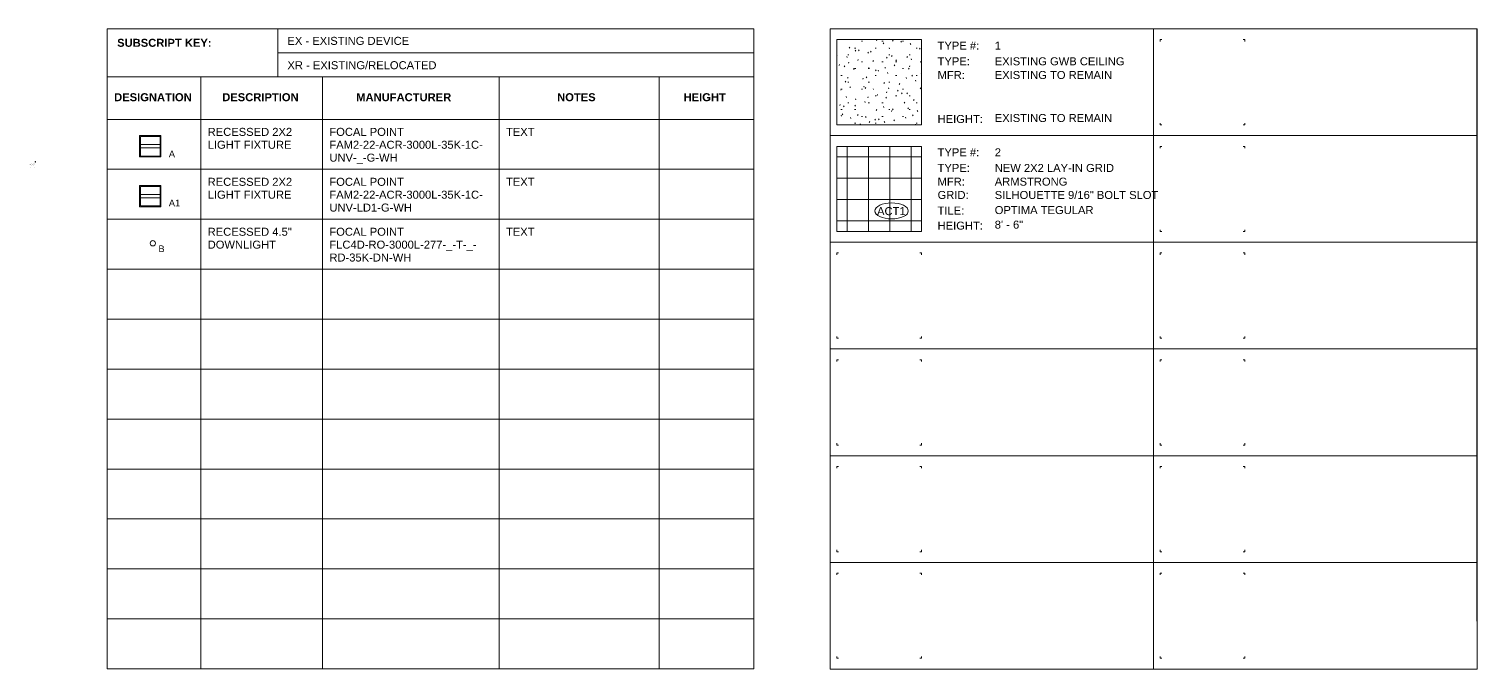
# Model space of a CAD drawing. Header units: inches. Extents: x -504 to 3056, y -567 to 495.
# Drawn here: x 1427 to 3056, y -461 to 260 of the extents above; entities that cross this region are included whole.
import ezdxf

# ---------------------------------------------------------------- set-up
doc = ezdxf.new("R2010")
doc.units = ezdxf.units.IN
doc.header["$MEASUREMENT"] = 0
for name, color, linetype, lineweight in [('A-ANNO-NOTE', 131, 'Continuous', 20), ('A-DETL-GENF', 92, 'Continuous', 9), ('A-DETL-MEDM', 33, 'Continuous', 20), ('A-DETL-THIN', 151, 'Continuous', 9), ('E-LITE-EQPM', 33, 'Continuous', 9), ('G-ANNO-TEXT', 231, 'Continuous', 9)]:
    doc.layers.add(name, color=color, linetype=linetype, lineweight=lineweight)
doc.styles.add('Arial', font='arial.ttf', dxfattribs={"height": 7.5})
doc.styles.add('Arial_1', font='arial.ttf', dxfattribs={"height": 0.09375})
doc.styles.add('Arial_2', font='arial.ttf', dxfattribs={"height": 9})
doc.styles.add('Arial_B_1', font='arialbd.ttf', dxfattribs={"height": 9})

# ---------------------------------------------------------------- blocks, each defined once
blk = doc.blocks.new('Family - ___-365451-_A1004 - Light Fixture Schedule')
at = {"layer": 'E-LITE-EQPM', "lineweight": 20}
for start, end in [(0, 180), (180, 0)]:
    blk.add_arc((-14.3, 18.5), 3, start, end, dxfattribs=at)
blk = doc.blocks.new('Family - ___-1055193-_A1004 - Light Fixture Schedule')
at = {"layer": 'E-LITE-EQPM', "lineweight": 20}
for p, q in [((-29.1, 139.7), (-5.1, 139.7)), ((-29.1, 115.7), (-29.1, 139.7)), ((-29.1, 115.7), (-29.1, 139.7)), ((-29.1, 139.7), (-5.1, 139.7)), ((-28.1, 116.7), (-28.1, 138.7)), ((-28.1, 138.7), (-6.1, 138.7)), ((-6.1, 138.7), (-6.1, 116.7)), ((-5.1, 139.7), (-5.1, 115.7)), ((-5.1, 139.7), (-5.1, 115.7)), ((-5.1, 115.7), (-29.1, 115.7)), ((-5.1, 115.7), (-29.1, 115.7)), ((-6.1, 129.6), (-28.1, 129.6)), ((-6.1, 125.8), (-28.1, 125.8)), ((-6.1, 116.7), (-28.1, 116.7))]:
    blk.add_line(p, q, dxfattribs=at)
blk = doc.blocks.new('Family - ___-1647145-_A1004 - Light Fixture Schedule')
at = {"layer": 'E-LITE-EQPM', "lineweight": 20}
for p, q in [((-29.1, 83.5), (-5.1, 83.5)), ((-29.1, 59.5), (-29.1, 83.5)), ((-29.1, 59.5), (-29.1, 83.5)), ((-29.1, 83.5), (-5.1, 83.5)), ((-28.1, 60.5), (-28.1, 82.5)), ((-28.1, 82.5), (-6.1, 82.5)), ((-6.1, 82.5), (-6.1, 60.5)), ((-5.1, 83.5), (-5.1, 59.5)), ((-5.1, 83.5), (-5.1, 59.5)), ((-6.1, 73.4), (-28.1, 73.4)), ((-6.1, 69.6), (-28.1, 69.6)), ((-5.1, 59.5), (-29.1, 59.5)), ((-5.1, 59.5), (-29.1, 59.5)), ((-6.1, 60.5), (-28.1, 60.5))]:
    blk.add_line(p, q, dxfattribs=at)
blk = doc.blocks.new('FORM Keynote Tag - Default w_arrow-62346-_A1004 - Reflected Ceiling Plan Keynotes')
at = {"layer": 'A-ANNO-NOTE'}
for p, q in [((41.3, 110.4), (41.3, 110.4)), ((41.3, 110.4), (41.4, 110.4)), ((41.3, 110.4), (41.3, 110.3)), ((41.3, 110.3), (41.4, 110.3)), ((41.4, 110.3), (41.5, 110.4)), ((41.5, 110.4), (41.4, 110.4))]:
    blk.add_line(p, q, dxfattribs=at)
blk = doc.blocks.new('FORM Finish Tag - Default w_arrow-62639-_A1004 - Reflected Ceiling Schedule')
at = {"layer": 'A-ANNO-NOTE'}
blk.add_ellipse((3.3, 54.9), major_axis=(-18.8, 0), ratio=0.478314, dxfattribs=at)

msp = doc.modelspace()

# ---------------------------------------------------------------- hatches: boundary and pattern name
at = {"layer": 'A-DETL-GENF'}
h = msp.add_hatch(dxfattribs=at)
h.set_pattern_fill('FP_1', style=0, pattern_type=2)
h.set_pattern_definition([(0, (2393.919, 0), (30.72, 7.68), [1.267, -21.773, 1.267, -21.773, -122.88]), (0, (2393.919, 0), (30.72, 7.68), [-46.08, 1.267, -44.813, 1.267, -21.773, -53.76]), (0, (2393.919, 0), (30.72, 7.68), [-115.2, 1.267, -14.093, 1.267, -37.133]), (120, (2405.439, 3.84), (-22.01108, 22.7643), [1.267, -21.773, 1.267, -21.773, -122.88]), (120, (2405.439, 3.84), (-22.01108, 22.7643), [-46.08, 1.267, -44.813, 1.267, -21.773, -53.76]), (120, (2405.439, 3.84), (-22.01108, 22.7643), [-115.2, 1.267, -14.093, 1.267, -37.133]), (240, (2409.279, 19.2), (-8.70892, -30.4443), [1.267, -21.773, 1.267, -21.773, -122.88]), (240, (2409.279, 19.2), (-8.70892, -30.4443), [-46.08, 1.267, -44.813, 1.267, -21.773, -53.76]), (240, (2409.279, 19.2), (-8.70892, -30.4443), [-115.2, 1.267, -14.093, 1.267, -37.133])])
h.paths.add_polyline_path([(2430.8, 151.7), (2430.8, 247.7), (2335.6, 247.7), (2335.6, 151.7)], flags=0)
h = msp.add_hatch(dxfattribs=at)
h.set_pattern_fill('FP_3', style=0, pattern_type=2)
h.set_pattern_definition([(0, (2323.335, -76.363), (0, 24), []), (90, (2323.335, -76.363), (-24, 1e-15), [])])
h.paths.add_polyline_path([(2430.8, 31.6), (2430.8, 127.6), (2335.6, 127.6), (2335.6, 31.6)], flags=0)

# ---------------------------------------------------------------- linework, layer by layer
at = {"layer": 'A-DETL-MEDM'}
for p, q in [((2328.1, 259.7), (3055.7, 259.7)), ((2430.8, 247.7), (2335.6, 247.7)), ((2335.6, 247.7), (2335.6, 151.7)), ((2430.8, 151.7), (2430.8, 247.7)), ((1514.7, 206), (2242.2, 206)), ((1620.2, 206), (1620.2, -460)), ((1757.1, 206), (1757.1, -460.3)), ((1955.7, 206), (1955.7, -460.3)), ((2135.7, 206), (2135.7, -460.3)), ((1514.7, 158), (2242.2, 158)), ((2335.6, 151.7), (2430.8, 151.7)), ((2430.8, 127.6), (2335.6, 127.6)), ((2335.6, 127.6), (2335.6, 31.6)), ((2430.8, 31.6), (2430.8, 127.6)), ((2335.6, 31.6), (2430.8, 31.6))]:
    msp.add_line(p, q, dxfattribs=at)
at = {"layer": 'A-DETL-THIN'}
for p, q in [((1514.7, 259.7), (2242.2, 259.7)), ((1514.7, -460.3), (1514.7, 259.7)), ((1706.7, 206), (1706.7, 259.7)), ((2242.2, 259.7), (2242.2, -460.3)), ((2328.1, 259.7), (3055.6, 259.7)), ((2328.1, 259.7), (3055.7, 259.7)), ((2328.1, -406.6), (2328.1, 259.7)), ((2328.2, 259.7), (3055.7, 259.7)), ((2328.2, -460.6), (2328.2, 259.7)), ((2335.6, 247.7), (2337.6, 247.7)), ((2335.6, 247.7), (2335.6, 245.7)), ((2430.8, 247.7), (2428.8, 247.7)), ((2430.8, 247.7), (2430.8, 245.7)), ((2691.9, 259.7), (2691.9, -460.6)), ((2699.3, 247.7), (2701.3, 247.7)), ((2699.3, 247.7), (2699.3, 245.7)), ((2794.5, 247.7), (2792.5, 247.7)), ((2794.5, 247.7), (2794.5, 245.7)), ((3055.6, 259.7), (3055.6, -406.6)), ((3055.7, 259.7), (3055.7, -460.6)), ((1706.7, 232.8), (2242.2, 232.8)), ((2335.6, 151.7), (2335.6, 153.7)), ((2335.6, 151.7), (2337.6, 151.7)), ((2430.8, 151.7), (2428.8, 151.7)), ((2430.8, 151.7), (2430.8, 153.7)), ((2699.3, 151.7), (2699.3, 153.7)), ((2699.3, 151.7), (2701.3, 151.7)), ((2794.5, 151.7), (2792.5, 151.7)), ((2794.5, 151.7), (2794.5, 153.7)), ((2328.1, 139.7), (3055.7, 139.7)), ((2335.6, 127.6), (2337.6, 127.6)), ((2335.6, 127.6), (2335.6, 125.6)), ((2430.8, 127.6), (2428.8, 127.6)), ((2430.8, 127.6), (2430.8, 125.6)), ((2699.3, 127.6), (2701.3, 127.6)), ((2699.3, 127.6), (2699.3, 125.6)), ((2794.5, 127.6), (2792.5, 127.6)), ((2794.5, 127.6), (2794.5, 125.6)), ((1514.7, 101.8), (2242.2, 101.8)), ((1514.7, 45.6), (2242.2, 45.6)), ((2335.6, 31.6), (2335.6, 33.6)), ((2430.8, 31.6), (2430.8, 33.6)), ((2699.3, 31.6), (2699.3, 33.6)), ((2794.5, 31.6), (2794.5, 33.6)), ((2328.1, 19.6), (3055.7, 19.6)), ((2335.6, 31.6), (2337.6, 31.6)), ((2430.8, 31.6), (2428.8, 31.6)), ((2699.3, 31.6), (2701.3, 31.6)), ((2794.5, 31.6), (2792.5, 31.6)), ((2335.6, 7.6), (2337.6, 7.6)), ((2335.6, 7.6), (2335.6, 5.6)), ((2430.8, 7.6), (2428.8, 7.6)), ((2430.8, 7.6), (2430.8, 5.6)), ((2699.3, 7.6), (2701.3, 7.6)), ((2699.3, 7.6), (2699.3, 5.6)), ((2794.5, 7.6), (2792.5, 7.6)), ((2794.5, 7.6), (2794.5, 5.6)), ((1514.7, -10.6), (2242.2, -10.6)), ((1514.7, -66.9), (2242.2, -66.9)), ((2335.6, -88.4), (2335.6, -86.4)), ((2335.6, -88.4), (2337.6, -88.4)), ((2430.8, -88.4), (2428.8, -88.4)), ((2430.8, -88.4), (2430.8, -86.4)), ((2699.3, -88.4), (2699.3, -86.4)), ((2699.3, -88.4), (2701.3, -88.4)), ((2794.5, -88.4), (2792.5, -88.4)), ((2794.5, -88.4), (2794.5, -86.4)), ((2328.1, -100.4), (3055.7, -100.4)), ((2335.6, -112.5), (2337.6, -112.5)), ((2335.6, -112.5), (2335.6, -114.5)), ((2430.8, -112.5), (2428.8, -112.5)), ((2430.8, -112.5), (2430.8, -114.5)), ((2699.3, -112.5), (2701.3, -112.5)), ((2699.3, -112.5), (2699.3, -114.5)), ((2794.5, -112.5), (2792.5, -112.5)), ((2794.5, -112.5), (2794.5, -114.5)), ((1514.7, -123.1), (2242.2, -123.1)), ((1514.7, -179.3), (2242.2, -179.3)), ((2335.6, -208.5), (2335.6, -206.5)), ((2335.6, -208.5), (2337.6, -208.5)), ((2430.8, -208.5), (2428.8, -208.5)), ((2430.8, -208.5), (2430.8, -206.5)), ((2699.3, -208.5), (2699.3, -206.5)), ((2699.3, -208.5), (2701.3, -208.5)), ((2794.5, -208.5), (2792.5, -208.5)), ((2794.5, -208.5), (2794.5, -206.5)), ((2328.1, -220.5), (3055.7, -220.5)), ((1514.7, -235.5), (2242.2, -235.5)), ((2335.6, -232.5), (2337.6, -232.5)), ((2335.6, -232.5), (2335.6, -234.5)), ((2430.8, -232.5), (2428.8, -232.5)), ((2430.8, -232.5), (2430.8, -234.5)), ((2699.3, -232.5), (2701.3, -232.5)), ((2699.3, -232.5), (2699.3, -234.5)), ((2794.5, -232.5), (2792.5, -232.5)), ((2794.5, -232.5), (2794.5, -234.5)), ((1514.7, -291.7), (2242.2, -291.7)), ((2328.1, -340.5), (3055.7, -340.5)), ((2335.6, -328.5), (2335.6, -326.5)), ((2335.6, -328.5), (2337.6, -328.5)), ((2430.8, -328.5), (2428.8, -328.5)), ((2430.8, -328.5), (2430.8, -326.5)), ((2699.3, -328.5), (2699.3, -326.5)), ((2699.3, -328.5), (2701.3, -328.5)), ((2794.5, -328.5), (2792.5, -328.5)), ((2794.5, -328.5), (2794.5, -326.5)), ((1514.7, -347.9), (2242.2, -347.9)), ((2335.6, -352.5), (2337.6, -352.5)), ((2335.6, -352.5), (2335.6, -354.5)), ((2430.8, -352.5), (2428.8, -352.5)), ((2430.8, -352.5), (2430.8, -354.5)), ((2699.3, -352.5), (2701.3, -352.5)), ((2699.3, -352.5), (2699.3, -354.5)), ((2794.5, -352.5), (2792.5, -352.5)), ((2794.5, -352.5), (2794.5, -354.5)), ((1514.7, -404.1), (2242.2, -404.1)), ((2335.6, -448.5), (2335.6, -446.5)), ((2335.6, -448.5), (2337.6, -448.5)), ((2430.8, -448.5), (2428.8, -448.5)), ((2430.8, -448.5), (2430.8, -446.5)), ((2699.3, -448.5), (2699.3, -446.5)), ((2699.3, -448.5), (2701.3, -448.5)), ((2794.5, -448.5), (2792.5, -448.5)), ((2794.5, -448.5), (2794.5, -446.5)), ((2242.2, -460.3), (1514.7, -460.3)), ((3055.7, -460.6), (2328.2, -460.6))]:
    msp.add_line(p, q, dxfattribs=at)

# ---------------------------------------------------------------- block references
at = {"color": 250, "lineweight": 20}
for name in ['Family - ___-1055193-_A1004 - Light Fixture Schedule', 'Family - ___-1647145-_A1004 - Light Fixture Schedule', 'Family - ___-365451-_A1004 - Light Fixture Schedule']:
    msp.add_blockref(name, (1580.5, 0), dxfattribs=at)
at = {"layer": 'A-ANNO-NOTE'}
for name, p in [('FORM Keynote Tag - Default w_arrow-62346-_A1004 - Reflected Ceiling Plan Keynotes', (1392.7, 0)), ('FORM Keynote Tag - Default w_arrow-62346-_A1004 - Reflected Ceiling Plan Keynotes', (1392.7, -0.4)), ('FORM Finish Tag - Default w_arrow-62639-_A1004 - Reflected Ceiling Schedule', (2393.9, 0))]:
    msp.add_blockref(name, p, dxfattribs=at)

# ---------------------------------------------------------------- texts
at = {"layer": 'A-ANNO-NOTE', "lineweight": 9, "attachment_point": 2, "line_spacing_factor": 0.941778}
for s, insert, char_height, width, style in [('1', (1434.1, 110.4), 0.0937, 0.0872, 'Arial_1'), ('2', (1434.1, 110), 0.0937, 0.0872, 'Arial_1'), ('ACT1', (2396.9, 59.2), 9, 38.345, 'Arial_2')]:
    msp.add_mtext(s, dxfattribs=dict(at, insert=insert, char_height=char_height, width=width, style=style))
at = {"layer": 'G-ANNO-TEXT', "color": 7, "attachment_point": 1}
for s, insert, char_height, width, style in [('SUBSCRIPT KEY:', (1526.1, 248.6), 9, 130.29, 'Arial_B_1'), ('EX - EXISTING DEVICE', (1717.6, 250.8), 9, 166.65, 'Arial_2'), ('TYPE #:', (2448.9, 245.4), 9, 56.964, 'Arial_2'), ('1', (2513.2, 245.4), 9, 8.484, 'Arial_2'), ('XR - EXISTING/RELOCATED', (1717.6, 223.4), 9, 204.828, 'Arial_2'), ('TYPE:', (2448.9, 227.8), 9, 44.238, 'Arial_2'), ('MFR:', (2448.9, 212.4), 9, 37.875, 'Arial_2'), ('EXISTING GWB CEILING', (2513.2, 227.8), 9, 178.467, 'Arial_2'), ('EXISTING TO REMAIN', (2513.2, 212.4), 9, 161.196, 'Arial_2'), ('DESIGNATION', (1522.7, 187.4), 9, 106.656, 'Arial_B_1'), ('DESCRIPTION', (1644.3, 187.4), 9, 105.444, 'Arial_B_1'), ('MANUFACTURER', (1795, 187.4), 9, 130.896, 'Arial_B_1'), ('NOTES', (2021, 187.4), 9, 53.631, 'Arial_B_1'), ('HEIGHT', (2163.2, 187.4), 9, 58.479, 'Arial_B_1'), ('HEIGHT:', (2448.9, 162.9), 9, 62.418, 'Arial_2'), ('EXISTING TO REMAIN ', (2513.2, 164), 9, 165.438, 'Arial_2'), ('RECESSED 2X2 ', (1627.9, 148.4), 9, 120.594, 'Arial_2'), ('FOCAL POINT', (1764.8, 148.4), 9, 102.717, 'Arial_2'), ('TEXT', (1963.4, 148.4), 9, 39.087, 'Arial_2'), ('LIGHT FIXTURE', (1627.9, 133.9), 9, 114.837, 'Arial_2'), ('FAM2-22-ACR-3000L-35K-1C-', (1764.8, 133.9), 9, 211.191, 'Arial_2'), ('A', (1584.2, 122.8), 7.5, 8.787, 'Arial'), ('UNV-_-G-WH', (1764.8, 119.4), 9, 95.142, 'Arial_2'), ('TYPE #:', (2448.9, 125.4), 9, 56.964, 'Arial_2'), ('2', (2513.2, 125.4), 9, 8.484, 'Arial_2'), ('•', (1426.9, 108.3), 0.0937, 0.303, 'Arial_1'), ('•', (1426.9, 107.6), 0.0937, 0.303, 'Arial_1'), ('•', (1426.9, 107), 0.0937, 0.303, 'Arial_1'), ('•', (1426.9, 106.7), 0.0937, 0.303, 'Arial_1'), ('•', (1426.9, 106.2), 0.0937, 0.303, 'Arial_1'), ('•', (1426.9, 105.7), 0.0937, 0.303, 'Arial_1'), ('•', (1426.9, 105.1), 0.0937, 0.303, 'Arial_1'), ('•', (1426.9, 104.8), 0.0937, 0.303, 'Arial_1'), ('ALL DEVICES TO BE CENTERED ON HALLWAY OR OPENING U.O.N..  COORDINATE CEILING HEIGHTS ', (1427.1, 107.6), 0.0937, 7.891, 'Arial_1'), ('WITH ALL MECHANICAL EQUIPMENT/DUCTWORK AND NOTIFY ARCHITECT IMMEDIATELY OF ANY ', (1427.1, 107.4), 0.0937, 7.629, 'Arial_1'), ('ALL LIGHTING DIMENSIONS ARE TO CENTERLINE OF FIXTURE U.O.N.', (1427.1, 107), 0.0937, 5.378, 'Arial_1'), ('ALL PROPOSED HEADS, BRANCHES, AND MAINS FOR REVIEW PRIOR TO INSTALLATION.  ALL ', (1427.1, 105.6), 0.0937, 7.338, 'Arial_1'), ('ALL NEW ACT CEILINGS ARE TO BE TYPE 1, U.O.N.', (1427.1, 105.1), 0.0937, 3.942, 'Arial_1'), ('A NYSTROM RH MODEL, RECESSED, CONCEALED FRAME ACCESS PANEL, PAINTED TO MATCH THE ', (1427.1, 103.9), 0.0937, 7.887, 'Arial_1'), ('LIGHTS, FIXTURES, EXIT SIGNS AND OTHER CEILING ACCESSORIES ARE SHOWN FOR TYPE AND ', (1427.1, 108.3), 0.0937, 7.638, 'Arial_1'), ('LOCATION ONLY. SEE ENGINEERING DRAWINGS FOR LOCATION AND SPECIFICATION OF LIGHTING, ', (1427.1, 108.2), 0.0937, 7.872, 'Arial_1'), ('HVAC DIFFUSERS, EMERGENCY LIGHTING, EXIT LIGHTS, POWER REQUIREMENTS, CIRCUITING, ', (1427.1, 108), 0.0937, 7.54, 'Arial_1'), ('SWITCHING AND ALL OTHER ASSOCIATED INFORMATION.', (1427.1, 107.9), 0.0937, 4.536, 'Arial_1'), ('CONFLICTS PRIOR TO INSTALLATION.', (1427.1, 107.3), 0.0937, 2.954, 'Arial_1'), ('PROTECT LIGHT FIXTURES FROM DUST/DEBRIS DURING CONSTRUCTION. ALL LAMPS AND LENSES ', (1427.1, 106.7), 0.0937, 7.853, 'Arial_1'), ('SHALL BE CLEANED PRIOR TO OCCUPANCY.', (1427.1, 106.5), 0.0937, 3.51, 'Arial_1'), ('CONTRACTOR SHALL PROVIDE ALL LAMPS, BALLAST, TRIM KITS, HOUSING, HANGERS AND ', (1427.1, 106.2), 0.0937, 7.203, 'Arial_1'), ('REFLECTORS FOR A COMPLETE FIXTURE INSTALLATION.', (1427.1, 106), 0.0937, 4.501, 'Arial_1'), ('CONTRACTOR SHALL PROVIDE COORDINATED SPRINKLER SHOP DRAWINGS SHOWING LOCATION OF ', (1427.1, 105.7), 0.0937, 8.096, 'Arial_1'), ('SPRINKLER HEADS LOCATED IN GWB CEILING ARE TO RECESSED HEADS (WHITE).', (1427.1, 105.4), 0.0937, 6.524, 'Arial_1'), ('UNDER NO CIRCUMSTANCES IS THE GENERAL CONTRACTOR TO INSTALL EQUIPMENT, PLUMBING, OR ', (1427.1, 104.8), 0.0937, 8.118, 'Arial_1'), ('FURNISHING OF ANY KIND ABOVE A FINISHED GWB CEILING THAT REQUIRES ACCESS FOR ', (1427.1, 104.7), 0.0937, 7.206, 'Arial_1'), ('MAINTENANCE, INSPECTION, OR FOR CODE. IF IN THE EVENT THE EXISTING CONDITIONS OF THE ', (1427.1, 104.5), 0.0937, 7.723, 'Arial_1'), ('BUILDING REQUIRE THE EQUIPMENT TO BE ABOVE A GWB CEILING, THE GENERAL CONTRACTOR IS ', (1427.1, 104.4), 0.0937, 7.938, 'Arial_1'), ('TO NOTIFY THE ARCHITECT PRIOR TO INSTALLATION OF ANY KIND FOR THE ARCHITECTS APPROVAL. ', (1427.1, 104.2), 0.0937, 8.071, 'Arial_1'), ('UPON THE ARCHITECT’S APPROVAL OF A GWB CEILING ACCESS PANEL, THE ACCESS PANEL IS TO BE ', (1427.1, 104.1), 0.0937, 8.118, 'Arial_1'), ('CEILING.', (1427.1, 103.8), 0.0937, 0.682, 'Arial_1'), ('TEXT', (1434.3, 110), 0.0937, 0.407, 'Arial_1'), ('TYPE:', (2448.9, 107.8), 9, 44.238, 'Arial_2'), ('NEW 2X2 LAY-IN GRID', (2513.2, 107.8), 9, 163.923, 'Arial_2'), ('RECESSED 2X2 ', (1627.9, 92.2), 9, 120.594, 'Arial_2'), ('FOCAL POINT', (1764.8, 92.2), 9, 102.717, 'Arial_2'), ('TEXT', (1963.4, 92.2), 9, 39.087, 'Arial_2'), ('MFR:', (2448.9, 92.4), 9, 37.875, 'Arial_2'), ('ARMSTRONG', (2513.2, 92.4), 9, 100.899, 'Arial_2'), ('A1', (1584.2, 67.6), 7.5, 16.059, 'Arial'), ('LIGHT FIXTURE', (1627.9, 77.7), 9, 114.837, 'Arial_2'), ('FAM2-22-ACR-3000L-35K-1C-', (1764.8, 77.7), 9, 211.191, 'Arial_2'), ('GRID:', (2448.9, 77.4), 9, 42.723, 'Arial_2'), ('SILHOUETTE 9/16" BOLT SLOT ', (2513.2, 77.4), 9, 229.371, 'Arial_2'), ('UNV-LD1-G-WH', (1764.8, 63.2), 9, 114.837, 'Arial_2'), ('TILE:', (2448.9, 59.9), 9, 36.36, 'Arial_2'), ('OPTIMA TEGULAR', (2513.2, 60.4), 9, 136.35, 'Arial_2'), ('RECESSED 4.5" ', (1627.9, 36), 9, 120.291, 'Arial_2'), ('FOCAL POINT', (1764.8, 36), 9, 102.717, 'Arial_2'), ('TEXT', (1963.4, 36), 9, 39.087, 'Arial_2'), ('HEIGHT:', (2448.9, 42.9), 9, 62.418, 'Arial_2'), ('8\' - 6"', (2513.2, 44), 9, 39.087, 'Arial_2'), ('DOWNLIGHT', (1627.9, 21.5), 9, 94.839, 'Arial_2'), ('FLC4D-RO-3000L-277-_-T-_-', (1764.8, 21.5), 9, 202.404, 'Arial_2'), ('B', (1572.5, 16.1), 7.5, 8.787, 'Arial'), ('RD-35K-DN-WH', (1764.8, 7), 9, 113.928, 'Arial_2')]:
    msp.add_mtext(s, dxfattribs=dict(at, insert=insert, char_height=char_height, width=width, style=style))

doc.saveas('drawing.dxf')
